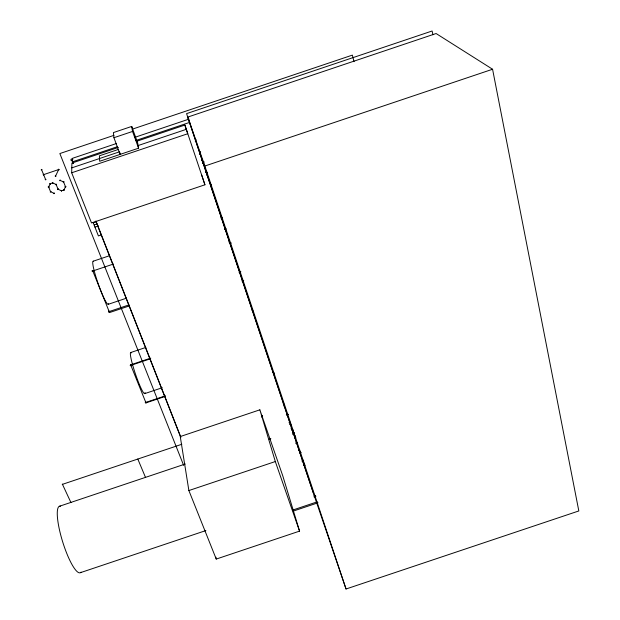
<?xml version="1.0" encoding="UTF-8"?>
<svg xmlns="http://www.w3.org/2000/svg" width="620" height="620" viewBox="0 0 620 620"><rect width="100%" height="100%" fill="white"/><g stroke="black" fill="none" stroke-linecap="round" stroke-linejoin="round"><path stroke-width="0.93" d="M73.214 163.61L72.501 161.812L72.579 158.278L116.552 143.483M201.678 174.987L204.933 184.791L91.504 222.944L71.688 172.779L71.904 163.076L118.374 147.436M62.566 484.553L62.209 484.243L62.728 484.251M55.165 175.917L55.374 176.475L55.978 176.282M63.566 189.774L64.248 190.293L63.876 189.542M65.922 186.891L65.1 186.907M48.221 186.822L49.057 186.845M50.569 183.931L49.856 183.427L50.321 184.148M59.047 169.756L58.823 169.973M55.568 176.103L58.629 169.578L43.602 174.639M94.287 225.455L94.651 224.719L96.968 223.936M195.277 141.166L196.075 139.608M199.353 154.194L200.647 151.675M58.226 169.392L59.078 169.555L58.536 169.159M203.267 163.541L204.143 161.843M49.034 187.194L48.228 187.132M65.1 186.558L65.914 186.597M261.531 417.028L262.485 415.408M284.146 406.433L284.518 405.805L283.913 404L283.239 403.721M293.353 433.992L293.43 432.504L292.772 432.233M43.439 174.236L43.183 174.763L43.764 175.042M52.847 183.295L52.809 182.52M61.334 190.394L61.457 191.208L61.698 190.425M145.63 401.938L145.274 402.558L145.964 402.876L164.835 396.537M109.383 312.054L109.717 311.364M131.401 365.157L130.588 364.893L150.776 358.104M146.018 402.853L146.359 402.256M52.553 182.497L52.475 183.287M92.574 270.452L93.356 270.785M108.957 311.046C107.686 311.38 109.833 312.72 108.616 311.783M118.536 149.389L99.394 155.822L99.696 161.27L138.578 148.188L137.671 142.949L131.719 126.426L113.406 132.587L113.933 137.71L120.109 154.403L119.9 152.621M113.956 135.346L59.853 153.551L183.66 465.38M132.292 129.177L352.369 55.118L354.036 61.675M113.933 137.71L132.541 131.448L131.719 126.426M187.783 117.079L436.1 33.526L492.575 69.254L578.824 510.95L346.038 589L315.805 500.286L187.783 117.079L204.863 166.02L346.038 589M134.881 137.315L188.93 119.125M72.501 161.812L117.397 146.708M135.726 140.538L189.774 122.349M136.594 141.306L184.876 125.062L204.933 184.791M71.796 167.865L119.427 151.838M137.749 145.669L186.294 129.34M71.688 172.779L187.751 133.734L184.876 125.062M204.863 166.02L492.575 69.254M93.225 222.781L96.712 221.603M94.93 227.098L98.41 225.928M101.075 235.026L98.41 235.926L93.085 222.41M220.79 217.976L222.596 217.372M93.225 261.198L109.593 255.696M113.398 264.05L92.783 270.979L109.562 312.565L129.293 305.931M224.525 229.501L226.315 228.904M108.267 304.304L126.379 298.212M109.159 311.558L128.898 304.924M239.064 272.405L240.878 271.793M241.916 280.992L243.73 280.38M130.859 352.486L145.855 347.44M130.859 365.343L150.482 358.748M144.677 393.638L162.324 387.709M145.816 402.396L165.548 395.769M259.858 409.828L180.257 436.55L188.875 490.552L216.248 559.07L299.561 531.123L282.767 475.819L259.858 409.828L275.319 461.543L299.561 531.123M181.823 444.261L62.465 484.336L70.951 502.58M286.308 414.85L288.114 414.245M286.51 414.943L288.145 414.393M289.005 422.7L290.385 422.236M59.714 506.168L185.279 464.016M293.229 430.032L291.896 430.474L291.044 427.916M269.15 439.286L270.87 438.704M292.749 433.024L294.345 432.489M292.865 433.961L294.492 433.411M292.787 434.217L294.57 433.62M295.748 443.052L297.522 442.455M295.942 443.137L297.553 442.595M298.871 450.507L299.894 450.159M299.964 452.058L300.475 451.887M299.91 453.034L301.266 452.577M188.875 490.552L275.319 461.543M302.01 460.707L303.575 460.18M302.118 461.613L303.715 461.079M80.406 572.671L205.887 530.565M314.077 496.946L315.906 496.333M293.353 509.849L317.215 501.844M293.237 511.097L317.99 502.797M313.829 495.985L315.665 495.38M131.053 365.815L130.308 365.506M92.954 271.513L92.21 271.149M205.794 172.631L207.568 172.314M63.434 182.35L64.007 181.823M63.79 181.583L63.17 182.094M211.474 184.822L211.188 184.489M55.932 184.845L56.443 184.194L55.699 184.605M50.77 191.379L50.259 192.03L51.003 191.619M53.894 193.688L54.452 193.463L54.219 192.921M57.869 189.627L58.458 189.108M289.594 424.475L290.927 425.01L290.044 422.352M58.226 188.868L57.66 189.433M60.31 180.009L59.722 180.226L59.954 180.776M54.041 193.3L50.592 191.75L48.639 186.984L50.158 183.752L52.654 182.908L56.118 184.466L58.048 189.247L61.489 190.79L63.976 189.96L65.503 186.736L63.589 181.954L60.132 180.397M228.796 241.909L231.33 243.071M201.554 160.596L203.283 161.425M272.831 372.07L274.327 373.209M145.32 402.659L145.979 402.868L130.665 364.862M42.044 169.648L41.439 169.392L41.207 169.927M45.167 179.63L45.748 179.862L45.996 179.35M137.803 459.04L145.56 477.539M41.625 169.787L45.57 179.467M71.943 159.875L73.354 163.471M95.968 221.053L180.769 436.999M95.86 221.27L180.792 437.495M132.541 131.448L138.578 148.188M294.957 435.395L295.833 438.022M304.172 463.008L305.024 465.558M313.612 493.83L186.574 113.623L432.109 31L432.93 34.782M294.57 437.472L294.717 437.914M303.785 465.031L303.924 465.457M215.907 557.186L216.248 559.07M72.308 160.805A1.031 0.977 19.1 0 1 71.006 160.239A1.031 0.977 19.1 0 1 71.486 158.976A1.031 0.977 19.1 0 1 72.835 159.417M207.196 173.91A0.922 0.891 -20 0 1 206.762 174.987M205.522 171.779A0.922 0.891 -20 0 1 206.669 172.337M202.531 163.347A0.93 0.899 -20.2 0 1 203.779 163.711A0.93 0.899 -20.2 0 1 203.383 164.928M252.046 310.326A0.868 0.783 -19 0 1 252.851 311.449M145.049 392.507A21.715 2.457 71.3 0 1 135.594 374.433A21.715 2.457 71.3 0 1 131.525 352.896M108.593 303.668A22.832 2.682 70.7 0 1 98.479 284.541A22.832 2.682 70.7 0 1 93.535 261.268M81.042 572.128A34.836 7.541 72.8 0 1 62.736 542.058A34.836 7.541 72.8 0 1 60.52 506.191M92.178 270.948L92.473 270.498L92.178 270.932M130.285 365.32L130.556 364.909L130.285 365.281"/></g></svg>
